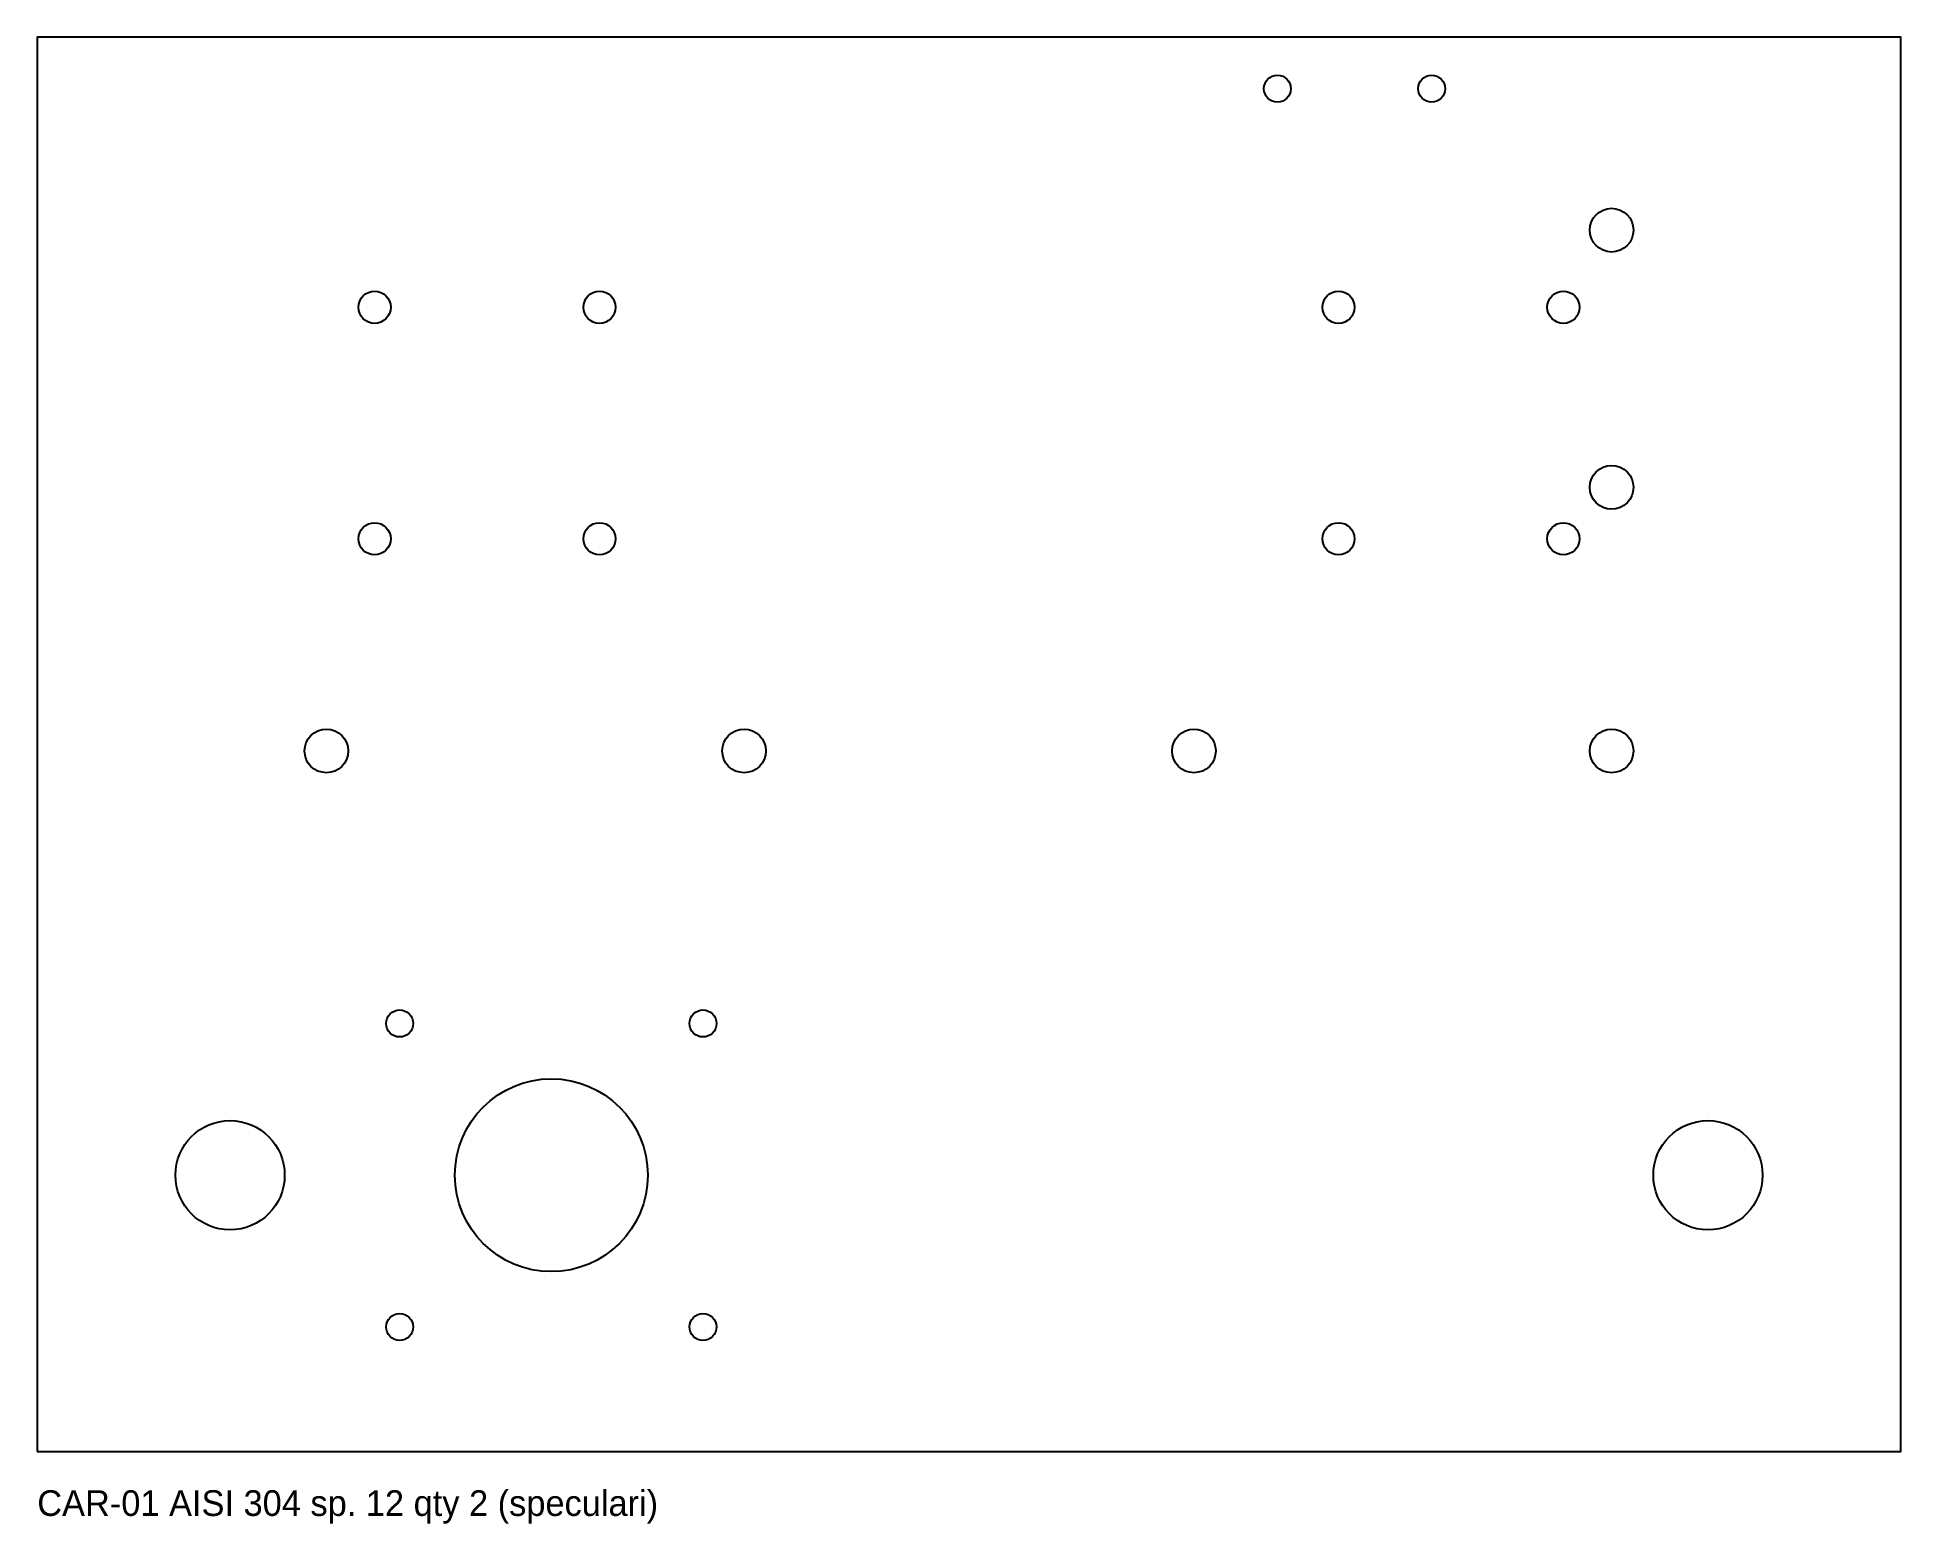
# Model space of a CAD drawing. Header units: millimetres. Extents: x 0 to 290, y -11 to 220.
import ezdxf

# ---------------------------------------------------------------- set-up
doc = ezdxf.new("R2010")
doc.units = ezdxf.units.MM
for name, color, linetype in [('FORI_FILETTARE', 1, 'Continuous'), ('TAGLIO', 7, 'Continuous'), ('TESTI', 3, 'Continuous')]:
    doc.layers.add(name, color=color, linetype=linetype)

msp = doc.modelspace()

# ---------------------------------------------------------------- linework, layer by layer
at = {"layer": 'FORI_FILETTARE'}
for centre, radius in [((193, 212), 2.1), ((217, 212), 2.1), ((245, 190), 3.4), ((52.5, 178), 2.5), ((87.5, 178), 2.5), ((202.5, 178), 2.5), ((237.5, 178), 2.5), ((245, 150), 3.4), ((52.5, 142), 2.5), ((87.5, 142), 2.5), ((202.5, 142), 2.5), ((237.5, 142), 2.5), ((45, 109), 3.4), ((110, 109), 3.4), ((180, 109), 3.4), ((245, 109), 3.4), ((56.4, 66.6), 2.1), ((103.6, 66.6), 2.1), ((56.4, 19.4), 2.1), ((103.6, 19.4), 2.1)]:
    msp.add_circle(centre, radius, dxfattribs=at)
at = {"layer": 'TAGLIO'}
msp.add_lwpolyline([(0, 0), (290, 0), (290, 220), (0, 220)], close=True, dxfattribs=at)
for centre, radius in [((80, 43), 15), ((30, 43), 8.5), ((260, 43), 8.5)]:
    msp.add_circle(centre, radius, dxfattribs=at)

# ---------------------------------------------------------------- texts
at = {"layer": 'TESTI'}
msp.add_text('CAR-01 AISI 304 sp. 12 qty 2 (speculari)', height=4, dxfattribs=at).set_placement((0, -10))

doc.saveas('drawing.dxf')
